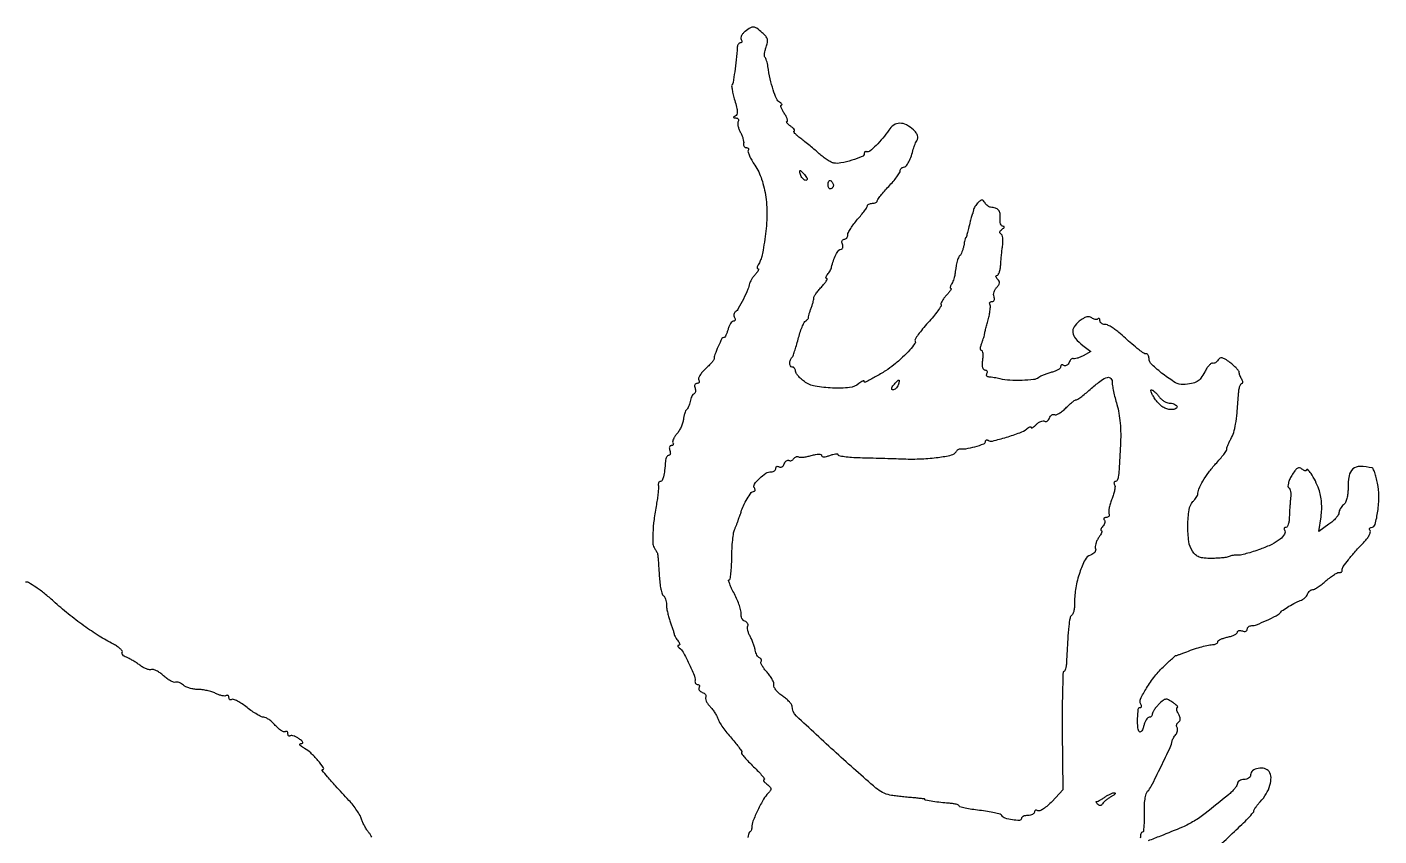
# Model space of a CAD drawing. Extents: x 0 to 866, y 1 to 629.
# Drawn here: x 433.3 to 846.2, y 381.7 to 628.8 of the extents above; entities that cross this region are included whole.
import ezdxf

# ---------------------------------------------------------------- set-up
doc = ezdxf.new("R2010")
doc.units = 0

msp = doc.modelspace()

# ---------------------------------------------------------------- linework, layer by layer
for points in [[(773.428571, 381.157128, -0.034689), (773.477601, 381.862983, -0.052827), (773.626063, 382.458656, -0.06886), (773.843015, 382.868042, -0.241004), (774.100882, 383, 0.374348), (774.359702, 383.225359, 0.013125), (774.519836, 384.652341, 0.018619), (774.60756, 386.468288, 0.011209), (774.583015, 388.62499, -0.018735), (774.591417, 390.914334, -0.0254), (774.781201, 392.973057, -0.026103), (775.105958, 394.618101, -0.135392), (775.55882, 395.415963, 0.079344), (776.676826, 396.958904, 0.003532), (779.622108, 402.879405, 0.003763), (782.466023, 408.811632, 0.072456), (783.058441, 410.76231, -0.070746), (783.167752, 411.126696, -0.021799), (783.431341, 411.637623, -0.021326), (783.779752, 412.190241, -0.021892), (784.171127, 412.706195, 0.064431), (784.50888, 413.240114, 0.063726), (784.701165, 413.84439, 0.069432), (784.725637, 414.424582, 0.114772), (784.569778, 414.887097, -0.103674), (784.417873, 415.307199, -0.09892), (784.443668, 415.760483, -0.096787), (784.643315, 416.176949, -0.094588), (784.986392, 416.49159, 0.132757), (785.364533, 416.894859, 0.124799), (785.499369, 417.443546, 0.085706), (785.370286, 418.159668, 0.035531), (784.967521, 419.060688, -0.02899), (784.623111, 419.804903, -0.05806), (784.457084, 420.430327, -0.103202), (784.482846, 420.844082, -0.337765), (784.687322, 421, 0.530435), (784.779181, 421.135603, 0.09303), (784.579375, 421.450421, 0.036978), (784.045508, 421.943623, 0.015224), (783.255853, 422.533347, 0.029558), (781.926545, 423.351858, 0.153868), (781.090997, 423.510365, 0.143343), (780.283296, 423.166386, 0.024515), (779.033347, 422.033347, 0.022523), (778.254985, 421.181513, 0.026202), (777.597296, 420.303546, 0.026592), (777.126986, 419.51424, 0.121643), (777, 419, -0.09709), (776.925183, 418.618333, -0.097465), (776.711847, 418.29375, -0.09839), (776.393391, 418.076412, -0.101021), (776.019052, 418, 0.199213), (775.59776, 417.825209, 0.054463), (775.138508, 417.251945, 0.04614), (774.715606, 416.428377, 0.034081), (774.398956, 415.45343, -0.027764), (774.108981, 414.520709, -0.057176), (773.762523, 413.840613, -0.105764), (773.421043, 413.506386, -0.351238), (773.129904, 413.539024, -0.180436), (772.582469, 414.743544, -0.023391), (772.517014, 417.617521, -0.020278), (772.700217, 420.451551, -0.383649), (773.309017, 420.999706, 0.161779), (773.563371, 421.084318, 0.190825), (773.695527, 421.299021, 0.124712), (773.671304, 421.628003, 0.058049), (773.488729, 422.018237, -0.254725), (773.403203, 423.579264, -0.026615), (775.214322, 426.915673, -0.030897), (777.763767, 430.545419, -0.033717), (780.673293, 433.722281, -0.003725), (781.984237, 434.954455, -0.005948), (783.124627, 435.985509, -0.001733), (784.123075, 436.860735, -0.229826), (784.275394, 436.901982, 0.128759), (784.439418, 436.913277, 0.002117), (785.315272, 437.212395, 0.00534), (786.334008, 437.577362, 0.003502), (787.5, 438.018501, -0.011434), (789.903989, 438.884686, -0.014787), (792.148543, 439.562791, -0.016461), (794.137991, 440.030501, -0.032261), (795.75, 440.246966, 0.057693), (796.22805, 440.336053, 0.07321), (796.632812, 440.529414, 0.08886), (796.904979, 440.792838, 0.157397), (797, 441.087211, -0.252314), (797.178984, 441.419315, -0.035528), (797.88125, 441.813193, -0.033483), (798.850682, 442.192752, -0.022513), (800, 442.5, 0.02658), (801.149071, 442.817212, 0.038491), (802.11875, 443.226546, 0.043453), (802.808645, 443.662191, 0.234331), (803, 444.04807, -0.202937), (803.122844, 444.338272, -0.141905), (803.440625, 444.506956, -0.092538), (803.925396, 444.51739, -0.050889), (804.5, 444.361626, 0.06502), (805.073899, 444.22328, 0.112257), (805.559375, 444.280284, 0.151946), (805.878743, 444.519085, 0.158089), (806, 444.893011, -0.120863), (806.103571, 445.315219, -0.100724), (806.395494, 445.674822, -0.091674), (806.832111, 445.91636, -0.080791), (807.346362, 446, 0.094975), (808.822573, 446.282958, 0.011684), (811.857942, 447.573917, 0.011587), (814.830894, 449.005141, 0.096819), (816, 449.921665, -0.06471), (816.939421, 450.760132, -0.014832), (818.734509, 451.910155, -0.016052), (820.660614, 452.982513, -0.037323), (822.180825, 453.627574, 0.056599), (822.863717, 453.948869, 0.043406), (823.525884, 454.441469, 0.044503), (824.071019, 455.020224, 0.075175), (824.39944, 455.598542, -0.059889), (824.682563, 456.134437, -0.059784), (825.084767, 456.588322, -0.065503), (825.539585, 456.896449, -0.116682), (825.977273, 457, 0.129171), (826.555016, 457.151787, 0.017708), (827.626824, 457.807813, 0.019373), (828.863398, 458.696981, 0.015278), (830.132279, 459.75, -0.01719), (831.38928, 460.78507, -0.023735), (832.589657, 461.61875, -0.021668), (833.613982, 462.200144, -0.189936), (834.123621, 462.25, 0.11248), (834.457548, 462.231995, 0.133959), (834.742564, 462.364953, 0.125578), (834.933025, 462.632796, 0.092332), (835, 462.992394, -0.151884), (835.324205, 464.035049, -0.015712), (836.866744, 466.131464, -0.01711), (839.026711, 468.695938, -0.009715), (841.803837, 471.65536, 0.032237), (842.641052, 472.63215, 0.044294), (843.250895, 473.614389, 0.051905), (843.575001, 474.466704, 0.206157), (843.49482, 475.008382, -0.07544), (843.333145, 475.387623, -0.152475), (843.349289, 475.708712, -0.187084), (843.536685, 475.921195, -0.120113), (843.859998, 476, 0.340289), (845.048134, 476.914516, 0.029069), (845.865376, 480.931922, 0.034468), (846.205605, 485.542666, 0.053771), (845.797787, 489.5, 0.012629), (845.38151, 491.235695, 0.018962), (844.923436, 492.724104, 0.014278), (844.475323, 493.896676, 0.241376), (844.169015, 494.156524, 0.051312), (840.458288, 494.631444, 0.185774), (838.255531, 493.845794, 0.175592), (837.072868, 491.747237, 0.045032), (836.774144, 487.800904, -0.035135), (836.690252, 486.298795, -0.036573), (836.396593, 484.843747, -0.039219), (835.954071, 483.633921, -0.112728), (835.413799, 482.92846, 0.048562), (834.872838, 482.382745, 0.041607), (834.415304, 481.715128, 0.043612), (834.101668, 481.032112, 0.086037), (834, 480.445649, -0.148216), (833.804233, 479.799744, -0.033189), (833.095241, 478.876598, -0.031658), (832.099029, 477.878757, -0.026042), (830.91997, 476.943014), (827.83994, 474.749839), (828.519204, 479.279495, 0.028318), (828.72072, 481.45825, 0.028866), (828.672658, 483.63179, 0.029691), (828.379719, 485.722777, 0.034737), (827.849234, 487.654575, 0.02984), (826.789929, 490.180395, 0.032409), (825.462453, 492.490473, 0.067587), (824.442082, 493.650743, 0.642837), (824, 493.448984, -0.317523), (823.883673, 493.284273, -0.159193), (823.616132, 493.277518, -0.070718), (823.19537, 493.471352, -0.029966), (822.693214, 493.839646, 0.131177), (821.966812, 494.174427, 0.186777), (821.277449, 494.035904, 0.096224), (820.531237, 493.327434, 0.021482), (819.569154, 491.847782, 0.02912), (818.938768, 490.623027, 0.043951), (818.55103, 489.48834, 0.053407), (818.428859, 488.586949, 0.251493), (818.655119, 488.135691, -0.147772), (818.980769, 487.719638, -0.046673), (819.199254, 486.952359, -0.041964), (819.294688, 486.003604, -0.035861), (819.239112, 485, 0.009826), (819.111026, 483.811522, 0.004694), (818.990807, 482.279688, 0.004651), (818.895114, 480.676859, 0.006603), (818.84212, 479.25, -0.027367), (818.743995, 478.004767, -0.04264), (818.510734, 476.954687, -0.052054), (818.191347, 476.215461, -0.271101), (817.823171, 476, 0.088557), (817.499518, 475.942224, 0.167393), (817.296608, 475.776448, 0.177757), (817.245888, 475.529075, 0.101336), (817.352307, 475.238972, -0.280256), (817.361506, 473.94011, -0.089138), (816.035234, 472.41943, -0.055869), (813.521301, 470.828745, -0.026839), (810, 469.344674, -0.009888), (807.784243, 468.597035, -0.011939), (805.675, 467.986469, -0.01063), (803.88621, 467.555098, -0.075836), (803, 467.498311, 0.034887), (802.352412, 467.509739, 0.026586), (801.646875, 467.435199, 0.027184), (800.990225, 467.293333, 0.055273), (800.5, 467.098914, -0.083997), (799.869072, 466.889554, -0.011831), (798.505014, 466.712424, -0.013221), (796.865864, 466.582609, -0.010898), (795.112814, 466.528605, -0.023002), (792.835086, 466.612909, -0.069185), (791.320924, 466.95332, -0.09234), (790.210238, 467.624314, -0.065883), (789.259183, 468.727189, -0.113543), (788.154208, 471.71781, -0.034165), (787.863969, 476.589897, -0.032872), (788.221635, 481.380463, -0.149939), (789.392581, 483.881303, 0.014173), (789.953634, 484.537732, 0.018409), (790.427449, 485.171383, 0.016269), (790.780204, 485.718457, 0.135383), (790.858442, 486, -0.102731), (791.218914, 487.719338, -0.029113), (792.462534, 490.169897, -0.027901), (794.231644, 492.848966, -0.025674), (796.334719, 495.393277, 0.009397), (797.690761, 496.929182, 0.014183), (798.807486, 498.321128, 0.008882), (799.672032, 499.506875, 0.22291), (799.739789, 499.893277, -0.145086), (799.748298, 500.261551, -0.01639), (800.032995, 501.05615, -0.018763), (800.447334, 501.998254, -0.014209), (800.969207, 503, 0.051048), (801.843916, 505.030922, 0.033048), (802.449175, 507.519253, 0.021817), (802.896049, 510.966701, 0.00654), (803.278098, 516.249226, -0.02024), (803.42168, 517.68617, -0.032066), (803.672465, 518.897344, -0.033744), (803.981366, 519.782553, -0.300219), (804.309017, 519.999226, 0.214684), (804.546793, 520.106526, 0.179827), (804.647235, 520.36696, 0.09961), (804.571194, 520.77034, 0.045242), (804.32433, 521.25, -0.027436), (804.019385, 521.794052, -0.023729), (803.759278, 522.394861, -0.024428), (803.575942, 522.962759, -0.061643), (803.515313, 523.392079, 0.162841), (803.350407, 523.858244, 0.023404), (802.682553, 524.635781, 0.02453), (801.774507, 525.508023, 0.01873), (800.701889, 526.373251, 0.018138), (799.23357, 527.388714, 0.089758), (798.30778, 527.76899, 0.180641), (797.641443, 527.670518, 0.128977), (797.090085, 527.145761, -0.05632), (796.71283, 526.665742, -0.065211), (796.254507, 526.308608, -0.075773), (795.788478, 526.122228, -0.143605), (795.388197, 526.144695, 0.254613), (794.948423, 526.074941, 0.04606), (794.320283, 525.492122, 0.039715), (793.639252, 524.598801, 0.026421), (793, 523.480106, -0.042927), (791.853395, 521.618798, -0.101811), (790.646618, 520.538929, -0.089015), (789.007201, 519.941478, -0.027675), (786.393205, 519.635365, -0.153769), (784.064991, 520.214771, -0.026667), (780.281371, 522.816509, -0.02468), (776.800977, 525.778174, -0.206981), (776, 527.630183, 0.059937), (775.936978, 528.154029, 0.078743), (775.751197, 528.597616, 0.096964), (775.476064, 528.894668, 0.158908), (775.15301, 529, -0.146475), (774.357826, 529.238057, -0.0206), (772.951386, 530.248422, -0.012962), (770.767078, 532.051488, -0.002269), (766.758658, 535.570943, 0.024779), (765.598381, 536.500658, 0.026693), (764.379417, 537.286464, 0.027537), (763.26948, 537.842161, 0.102636), (762.508658, 538, -0.075768), (761.93226, 538.087849, -0.089176), (761.443168, 538.342708, -0.100729), (761.116212, 538.721747, -0.128444), (761, 539.166667, 0.057388), (760.953729, 539.56848, 0.172529), (760.806715, 539.79734, 0.253554), (760.592176, 539.832285, 0.113033), (760.342009, 539.675343, -0.156619), (759.999824, 539.499503, -0.086236), (759.524615, 539.503342, -0.071414), (758.991475, 539.681624, -0.056918), (758.483377, 540.013796, 0.135765), (757.783605, 540.328685, 0.105812), (756.947517, 540.280241, 0.07112), (755.932502, 539.838219, 0.028457), (754.68687, 538.968332, 0.080993), (753.094056, 537.233153, 0.184914), (752.720356, 535.524473, 0.144645), (753.572198, 533.704092, 0.044157), (755.804448, 531.592774), (758.215218, 529.685549), (755.870158, 528.430511, -0.023371), (754.924067, 527.979707, -0.030644), (754.020741, 527.663555, -0.031485), (753.264984, 527.50054, -0.1776), (752.867333, 527.581993, 0.224636), (752.570113, 527.615312, 0.103305), (752.227207, 527.411541, 0.071706), (751.888779, 526.997774, 0.044028), (751.611848, 526.430874, -0.069662), (751.308048, 525.88198, -0.099962), (750.893882, 525.513622, -0.123645), (750.43751, 525.381589, -0.148363), (750.007063, 525.495635, 0.079965), (749.622135, 525.655657, 0.158163), (749.295825, 525.629715, 0.184168), (749.079259, 525.424983, 0.112781), (749, 525.078069, -0.202867), (748.811619, 524.632881, -0.054385), (748.192188, 524.150618, -0.045976), (747.302874, 523.708924, -0.033662), (746.25, 523.381165, 0.019971), (745.108358, 523.059756, 0.017871), (743.952194, 522.637588, 0.018227), (742.941283, 522.183361, 0.051939), (742.289382, 521.772352, -0.140118), (740.749866, 521.143322, -0.018861), (737.227567, 520.89017, -0.02293), (733.47522, 520.934532, -0.044021), (730.5, 521.370994, 0.009483), (729.638389, 521.558859, 0.007568), (728.702976, 521.729633, 0.007661), (727.831864, 521.861393, 0.019105), (727.190983, 521.923489, -0.08459), (726.737691, 522.028268, -0.152213), (726.448037, 522.271275, -0.171097), (726.367351, 522.613211, -0.112063), (726.5, 523, 0.094362), (726.645969, 523.381529, 0.172563), (726.59206, 523.70625, 0.173096), (726.345434, 523.923311, 0.095016), (725.945518, 524, -0.224463), (725.491191, 524.21478, -0.11252), (725.200813, 524.795769, -0.067493), (725.101963, 525.737281, -0.028897), (725.213308, 527, 0.024787), (725.324241, 528.15002, 0.041675), (725.28867, 529.11875, 0.05328), (725.131575, 529.800542, 0.319742), (724.851558, 530, -0.32135), (724.611077, 530.172356, -0.087929), (724.536394, 530.660938, -0.055234), (724.63434, 531.38706, -0.02973), (724.90495, 532.25, 0.006658), (725.232818, 533.148184, 0.008464), (725.510218, 533.985937, 0.006859), (725.720363, 534.692427, 0.067066), (725.764167, 535, -0.055901), (725.805095, 535.34166, -0.00249), (726.08365, 536.500558, -0.004168), (726.433018, 537.873354, -0.002965), (726.846476, 539.406154, 0.016604), (727.221353, 540.963676, 0.021567), (727.454998, 542.412755, 0.019889), (727.547412, 543.61118, 0.148774), (727.403492, 544.156154, -0.117836), (727.297459, 544.47721, -0.186269), (727.377678, 544.75212, -0.154218), (727.640967, 544.937132, -0.076777), (728.047972, 545, 0.145203), (728.445837, 545.118031, 0.152636), (728.705642, 545.432124, 0.118732), (728.778516, 545.908531, 0.070577), (728.649478, 546.471061, -0.099696), (728.536754, 547.137038, -0.062727), (728.660061, 547.919258, -0.059452), (728.987552, 548.692976, -0.066656), (729.478204, 549.335347, 0.043785), (730.08832, 550.062821, 0.127915), (730.314744, 550.671887, 0.151991), (730.197762, 551.248394, 0.071001), (729.735714, 551.864286, -0.040858), (729.364922, 552.301191, -0.117953), (729.215987, 552.666384, -0.253083), (729.299389, 552.899678, -0.184993), (729.561261, 553, 0.262478), (729.943712, 553.215626, 0.051868), (730.292011, 553.954687, 0.042786), (730.561553, 555.004877, 0.02787), (730.699062, 556.25, -0.006895), (730.797644, 557.696309, -0.004516), (730.949278, 559.360269, -0.004542), (731.126405, 560.978933, -0.00869), (731.302957, 562.274321, 0.034927), (731.394987, 563.380391, 0.043318), (731.319276, 564.410134, 0.049068), (731.103273, 565.228597, 0.166805), (730.758394, 565.649321, -0.136647), (730.477353, 565.953665, -0.184984), (730.437314, 566.32239, -0.130356), (730.665294, 566.723426, -0.057525), (731.143237, 567.109687, 0.03192), (731.614282, 567.452125, 0.152705), (731.792912, 567.727581, 0.364954), (731.709911, 567.909699, 0.107799), (731.387513, 567.984687, -0.217421), (730.983286, 568.17595, -0.092173), (730.680169, 568.709244, -0.067123), (730.521064, 569.498273, -0.043594), (730.541747, 570.42976, 0.067431), (730.504864, 571.885894, 0.140289), (730.026526, 572.905277, 0.13806), (729.0748, 573.527337, 0.064433), (727.611803, 573.787271, -0.111316), (727.212813, 573.897209, -0.046274), (726.743592, 574.20669, -0.042757), (726.282939, 574.645408, -0.042713), (725.903444, 575.156231, 0.049689), (725.422208, 575.785507, 0.203195), (724.992026, 575.976428, 0.169338), (724.502544, 575.81491, 0.032807), (723.791641, 575.191641, 0.028426), (723.288089, 574.627329, 0.027039), (722.842701, 574.000357, 0.028084), (722.510858, 573.403518, 0.080286), (722.375, 572.95, -0.01586), (722.31235, 572.567968, -0.017852), (722.227525, 572.205625, -0.017362), (722.134246, 571.904487, -0.08604), (722.048489, 571.75, 0.092289), (721.949191, 571.565774, 0.00607), (721.770993, 570.985937, 0.008633), (721.577749, 570.284301, 0.006334), (721.386797, 569.5, -0.002793), (720.859573, 567.265816, -0.008206), (720.462871, 565.736081, -0.00401), (720.139134, 564.602444, -0.332668), (720.002201, 564.5, 0.341742), (719.931274, 564.445112, 0.003342), (719.763219, 563.778377, 0.009107), (719.584185, 562.985263, 0.005564), (719.400436, 562.04341, -0.02247), (719.174548, 561.063121, -0.025528), (718.869063, 560.148816, -0.025937), (718.533651, 559.408427, -0.113028), (718.224747, 559.04341, 0.104429), (717.924693, 558.700833, 0.031266), (717.621994, 558.072127, 0.02985), (717.362376, 557.30547, 0.02834), (717.190552, 556.5, -0.000125), (717.0547, 555.623422, -0.000089), (716.902124, 554.641711, -0.00009), (716.756277, 553.705506, -0.000192), (716.643212, 552.982419, -0.02961), (716.496948, 552.311652, -0.018686), (716.251458, 551.548604, -0.018753), (715.952806, 550.813993, -0.032496), (715.643643, 550.232419, 0.033719), (715.393641, 549.759349, 0.071795), (715.281363, 549.362023, 0.13871), (715.318563, 549.104754, 0.296109), (715.479938, 549, -0.539266), (715.57526, 548.855036, -0.042904), (715.313471, 548.368013, -0.02876), (714.801066, 547.674715, -0.014012), (714.073536, 546.848556, 0.023629), (713.335168, 545.976855, 0.034245), (712.776542, 545.137206, 0.03663), (712.437958, 544.427916, 0.235652), (712.472894, 544.043859, -0.292289), (712.466162, 543.599849, -0.010788), (711.466421, 542.155552, -0.01661), (710.135831, 540.442039, -0.010544), (708.479657, 538.532915, 0.01149), (706.82619, 536.619612, 0.017994), (705.503524, 534.893079, 0.0125), (704.525994, 533.441695, 0.287908), (704.522608, 532.963419, -0.307593), (704.486692, 532.133348, -0.021082), (702.924638, 530.210423, -0.024945), (700.744214, 527.980839, -0.017393), (698.079479, 525.681678, -0.025789), (695.524387, 523.836134, -0.016762), (692.400582, 521.961723, -0.009158), (689.424074, 520.379382, -0.559718), (689, 520.639529, 0.432694), (688.870087, 520.761544, 0.090586), (688.530183, 520.677152, 0.046013), (688.014975, 520.384891, 0.021193), (687.400625, 519.917526, -0.149047), (684.550814, 518.723354, -0.034781), (679.309952, 518.558963, -0.035962), (674.004919, 519.145261, -0.112591), (670.728945, 520.554326, -0.027607), (669.706144, 521.391005, -0.032234), (668.836784, 522.295646, -0.034031), (668.216547, 523.140921, -0.135791), (668.031425, 523.75, 0.078117), (667.944012, 524.22752, 0.088458), (667.715481, 524.632812, 0.098018), (667.383868, 524.904006, 0.123139), (667, 525, -0.276377), (666.467088, 525.31893, -0.125081), (666.263586, 526.138632, -0.092687), (666.46219, 527.169241, -0.107028), (667.01658, 528, 0.114988), (667.273028, 528.397694, 0.006274), (667.760357, 529.814814, 0.009485), (668.291403, 531.533363, 0.006766), (668.823177, 533.475962, -0.015039), (669.392401, 535.427964, -0.019508), (670.036466, 537.177014, -0.01752), (670.670462, 538.570888, -0.139726), (671.142007, 539.087765, 0.032136), (671.524592, 539.359641, 0.045711), (671.822867, 539.650861, 0.054834), (672.00494, 539.919036, 0.220564), (672.015111, 540.111803, -0.153643), (671.995003, 540.373943, -0.010049), (672.18435, 541.120342, -0.013845), (672.457115, 542.014048, -0.009852), (672.8099, 543, 0.012344), (673.164307, 544.006263, 0.015173), (673.442944, 544.962272, 0.013638), (673.628881, 545.771004, 0.098013), (673.630199, 546.169436, -0.186605), (673.700174, 546.560921, -0.017207), (674.250388, 547.400266, -0.020343), (675.005156, 548.382179, -0.014542), (675.924314, 549.419436, 0.01545), (676.799368, 550.410542, 0.032438), (677.402438, 551.241959, 0.053768), (677.682399, 551.813831, 0.520172), (677.551869, 552, -0.252276), (677.344648, 552.11166, -0.195565), (677.293897, 552.367188, -0.089585), (677.449482, 552.769649, -0.036302), (677.792518, 553.25, 0.025645), (678.204701, 553.801936, 0.02143), (678.585359, 554.426563, 0.021966), (678.884239, 555.029, 0.053694), (679.034764, 555.5, -0.033705), (679.578302, 557.468336, -0.037445), (680.367088, 559.274939, -0.038057), (681.227713, 560.639762, -0.237342), (681.943864, 561, 0.179314), (682.273949, 561.12231, 0.148441), (682.476345, 561.440625, 0.102393), (682.509163, 561.925713, 0.057534), (682.361626, 562.5, -0.06502), (682.22328, 563.073899, -0.112257), (682.280284, 563.559375, -0.151946), (682.519085, 563.878743, -0.158089), (682.893011, 564, 0.122487), (683.315207, 564.105002, 0.100762), (683.674822, 564.400819, 0.091147), (683.916422, 564.843284, 0.079668), (684, 565.364491, -0.119376), (684.17705, 566.095486, -0.021417), (684.876558, 567.322656, -0.022042), (685.841601, 568.718271, -0.018348), (686.984027, 570.114491, 0.009954), (688.128234, 571.465954, 0.013763), (689.096188, 572.725819, 0.010299), (689.843571, 573.802049, 0.142222), (689.984027, 574.25, -0.188785), (690.103295, 574.536501, -0.086143), (690.435933, 574.779688, -0.067037), (690.924781, 574.944703, -0.047956), (691.5, 575, 0.047989), (692.074691, 575.055285, 0.067486), (692.561923, 575.220312, 0.087076), (692.891995, 575.463539, 0.189848), (693.008674, 575.75, -0.156148), (693.15901, 576.201599, -0.009287), (694.040377, 577.361641, -0.01325), (695.170523, 578.717654, -0.00934), (696.508674, 580.183246, 0.013392), (697.845796, 581.671758, 0.017814), (698.974423, 583.097898, 0.015213), (699.821338, 584.326795, 0.144237), (700, 584.933246, -0.095009), (700.078076, 585.340426, -0.096907), (700.301021, 585.686641, -0.098834), (700.633726, 585.918408, -0.103219), (701.024751, 586, 0.232952), (701.752895, 586.358712, 0.040629), (702.60886, 587.682161, 0.038281), (703.402944, 589.477856, 0.03121), (703.978812, 591.5, -0.032894), (704.121465, 591.994602, -0.011589), (704.388396, 592.683339, -0.011447), (704.71764, 593.428983, -0.013174), (705.066434, 594.124133, 0.085791), (705.341472, 594.95344, 0.108973), (705.286788, 595.756143, 0.091733), (704.87926, 596.562282, 0.046087), (704.10478, 597.405175, 0.062028), (701.900422, 598.95132, 0.123976), (699.846247, 599.456358, 0.146561), (698.028222, 598.900614, 0.101103), (696.501854, 597.362485, -0.027369), (694.708006, 594.926634, -0.026591), (692.64249, 592.67655, -0.021111), (690.698126, 590.926837, -0.258617), (689.75, 590.75, 0.109057), (689.464194, 590.779975, 0.139328), (689.220312, 590.67983, 0.132622), (689.05746, 590.461368, 0.094499), (689, 590.16006, -0.308292), (688.399616, 589.278881, -0.018588), (685.21764, 588.162466, -0.025436), (681.898907, 587.317155, -0.095004), (679.755265, 587.297637, -0.073238), (678.899809, 587.587357, -0.022568), (677.713687, 588.263168, -0.022042), (676.438235, 589.149102, -0.022524), (675.255265, 590.137868, 0.007384), (673.991374, 591.26097, 0.004453), (672.461932, 592.556565, 0.004459), (670.918885, 593.817143, 0.00779), (669.615141, 594.830004, -0.014502), (668.56813, 595.666187, -0.032631), (667.837637, 596.371906, -0.06534), (667.507378, 596.847553, -0.549973), (667.615141, 597.031803, 0.398659), (667.762985, 597.182401, 0.159071), (667.669866, 597.485547, 0.055947), (667.245111, 597.964687, 0.021542), (666.55887, 598.531803, -0.018703), (665.86738, 599.096684, -0.047621), (665.424751, 599.568717, -0.133729), (665.303073, 599.862879, -0.451718), (665.42388, 600, 0.422091), (665.607911, 600.189034, 0.073739), (665.512035, 600.734375, 0.043366), (665.163762, 601.54026, 0.021363), (664.591957, 602.5, -0.020744), (664.017951, 603.460726, -0.041486), (663.662159, 604.270123, -0.067563), (663.551755, 604.825286, -0.426446), (663.726947, 605.015313, 0.250441), (663.884678, 605.103664, 0.293281), (663.884485, 605.272407, 0.083592), (663.636718, 605.544573, 0.025111), (663.177682, 605.869024, -0.148833), (662.231594, 606.969223, -0.024475), (661.217023, 609.618029, -0.024733), (660.293274, 612.989905, -0.018461), (659.599085, 616.782748, 0.019035), (659.4304, 617.698466, 0.021449), (659.197682, 618.562399, 0.021301), (658.939139, 619.273741, 0.098868), (658.697762, 619.635571, -0.193298), (658.536578, 620.013105, -0.036512), (658.575821, 620.776414, -0.034239), (658.759014, 621.714728, -0.02552), (659.083173, 622.718763, 0.043311), (659.474426, 624.096202, 0.115552), (659.433947, 625.110263, 0.109929), (658.943902, 626.031316, 0.03712), (657.86632, 627.11594, 0.019038), (656.164551, 628.481932, 0.140462), (655.199687, 628.844238, 0.157632), (654.243956, 628.617857, 0.025775), (652.649862, 627.534731, 0.051392), (651.990867, 626.919531, 0.066971), (651.536829, 626.231513, 0.082587), (651.345923, 625.579361, 0.169997), (651.458879, 625.066535, -0.061685), (651.646433, 624.657972, -0.131349), (651.662279, 624.313295, -0.191599), (651.509943, 624.087669, -0.150705), (651.225684, 624, 0.134914), (650.878118, 623.904478, 0.092076), (650.568407, 623.632812, 0.080101), (650.343299, 623.227762, 0.068568), (650.241235, 622.75, -0.00754), (649.896236, 618.867462, -0.008782), (649.448093, 615.190193, -0.004078), (648.968387, 611.950208, -0.15888), (648.642582, 611.309248, 0.227971), (648.506721, 610.921623, 0.014094), (648.680827, 609.680313, 0.018639), (648.996208, 608.162025, 0.012564), (649.463584, 606.454743, -0.013698), (650.037849, 604.338158, -0.050391), (650.226846, 602.965717, -0.095756), (650.091551, 602.098592, -0.212006), (649.638262, 601.625035, 0.026109), (649.188641, 601.412458, 0.359373), (649.125328, 601.257086, 0.288361), (649.269049, 601.134488, 0.021134), (649.809017, 601.078947, -0.082465), (650.263535, 600.975017, -0.149754), (650.555715, 600.735512, -0.17202), (650.640088, 600.399681, -0.115259), (650.512773, 600.020667, 0.143208), (650.365936, 599.488228, 0.045591), (650.454271, 598.662004, 0.041224), (650.727524, 597.711845, 0.035725), (651.16356, 596.770667, -0.028592), (651.625583, 595.809551, -0.028396), (651.976138, 594.799821, -0.029612), (652.17905, 593.884578, -0.090033), (652.165968, 593.25, 0.086665), (652.152937, 592.772774, 0.113267), (652.310797, 592.367188, 0.124782), (652.614785, 592.097451, 0.119942), (653.01518, 592, -0.081065), (653.398045, 591.937515, -0.159456), (653.642851, 591.755321, -0.1834), (653.712649, 591.4842, -0.111149), (653.603243, 591.16705, 0.219508), (653.539038, 590.640832, 0.025668), (653.969188, 589.5052, 0.026971), (654.658083, 588.140008, 0.018898), (655.57191, 586.679363, -0.070462), (657.687509, 582.367712, -0.044971), (658.938642, 576.915913, -0.040446), (659.281195, 570.677496, -0.032758), (658.668596, 564, -0.004476), (658.113265, 560.683958, -0.019595), (657.69117, 558.742345, -0.032736), (657.24719, 557.396717, -0.04359), (656.662863, 556.25, 0.039855), (656.413884, 555.770269, 0.086615), (656.321093, 555.367188, 0.163803), (656.393343, 555.107405, 0.248645), (656.595971, 555, -0.432825), (656.73362, 554.853375, -0.099857), (656.635016, 554.485937, -0.047432), (656.284815, 553.922394, -0.021189), (655.726247, 553.25, 0.021528), (655.109543, 552.506601, 0.022201), (654.56574, 551.720312, 0.022603), (654.157526, 550.999815, 0.082251), (653.999544, 550.5, -0.067663), (653.502849, 548.753862, -0.012998), (652.102853, 545.766529, -0.010425), (650.556404, 542.832664, -0.116406), (649.673988, 541.861803, 0.113295), (649.371627, 541.533214, 0.095338), (649.218866, 541.084485, 0.089231), (649.238851, 540.584702, 0.084102), (649.430902, 540.111803, -0.070616), (649.617125, 539.686344, -0.145739), (649.610699, 539.326592, -0.189598), (649.418046, 539.08935, -0.129212), (649.078069, 539, 0.189922), (648.634611, 538.825252, 0.058024), (648.159277, 538.265625, 0.048811), (647.727259, 537.456976, 0.036821), (647.410644, 536.5, -0.023748), (647.121327, 535.542344, -0.03466), (646.769996, 534.734375, -0.037325), (646.40984, 534.152283, -0.23998), (646.11083, 534, 0.285211), (645.563743, 533.660297, 0.009257), (644.4107, 531.217085, 0.015586), (643.406955, 528.783953, 0.086303), (643.143501, 527.398501, -0.168206), (643.027173, 527.078853, -0.010481), (642.366725, 526.299941, -0.014559), (641.516967, 525.393906, -0.010229), (640.511182, 524.422783, 0.030235), (639.551339, 523.418821, 0.043126), (638.838899, 522.413001, 0.050735), (638.440681, 521.541725, 0.223854), (638.50273, 520.995583, -0.094219), (638.64818, 520.615732, -0.172445), (638.594774, 520.292453, -0.173212), (638.349651, 520.076368, -0.095161), (637.952028, 520, 0.140985), (637.552834, 519.885156, 0.152578), (637.290338, 519.578353, 0.120928), (637.213287, 519.113391, 0.072613), (637.336834, 518.564608, -0.057223), (637.484259, 517.992227, -0.077234), (637.475505, 517.458446, -0.096882), (637.318118, 517.044982, -0.166584), (637.035426, 516.814608, 0.14095), (636.684085, 516.556444, 0.045244), (636.3332, 516.004916, 0.040999), (636.035188, 515.28857, 0.035794), (635.841603, 514.5, -0.027807), (635.657442, 513.694505, -0.029197), (635.387307, 512.927784, -0.030505), (635.077137, 512.298762, -0.102452), (634.774761, 511.956286, 0.123063), (634.476772, 511.589736, 0.028995), (634.18185, 510.850754, 0.02814), (633.933254, 509.936475, 0.024461), (633.774761, 508.956286, -0.049159), (633.545182, 507.877246, -0.030144), (633.076806, 506.662985, -0.030043), (632.461742, 505.505628, -0.046399), (631.78458, 504.598556, 0.035109), (631.166437, 503.808342, 0.046267), (630.727119, 503.006398, 0.054152), (630.510063, 502.305957, 0.18866), (630.593597, 501.848556, -0.098518), (630.714351, 501.524975, -0.175785), (630.662114, 501.249263, -0.1697), (630.442667, 501.064674, -0.091036), (630.090402, 501, 0.172457), (629.747127, 500.877971, 0.149855), (629.53372, 500.559375, 0.105471), (629.493584, 500.074174, 0.059765), (629.638374, 499.5, -0.051111), (629.793861, 498.925406, -0.092884), (629.782662, 498.440625, -0.142188), (629.612825, 498.122836, -0.202059), (629.321275, 498, 0.180696), (628.970443, 497.868933, 0.082064), (628.653075, 497.485937, 0.065368), (628.415207, 496.919629, 0.048499), (628.300134, 496.25, -0.010063), (628.030502, 493.371139, -0.032663), (627.689544, 491.484737, -0.051328), (627.273413, 490.332889, -0.287974), (626.743359, 490, 0.161384), (626.445273, 489.901214, 0.121212), (626.223962, 489.632812, 0.094169), (626.116069, 489.228051, 0.063729), (626.14218, 488.75, -0.062313), (626.184675, 488.010314, -0.009654), (626.057801, 486.545313, -0.010635), (625.836866, 484.814525, -0.009071), (625.532159, 483, 0.015138), (624.814271, 478.382679, 0.0217), (624.480947, 474.254815, 0.020343), (624.492583, 470.930151, 0.15895), (625.029986, 469.5, -0.0275), (625.342436, 469.062078, -0.024138), (625.619923, 468.573438, -0.024877), (625.827218, 468.107312, -0.064039), (625.914963, 467.75, 0.001352), (625.950435, 467.444529, 0.001458), (625.986696, 467.146875, 0.001375), (626.019256, 466.891655, 0.007006), (626.039746, 466.75, -0.022848), (626.061521, 466.556352, -0.00018), (626.16434, 464.999052, -0.00066), (626.279265, 463.212742, -0.000424), (626.408083, 461.14039, 0.015502), (626.602279, 459.040886, 0.021161), (626.915359, 457.16705, 0.018619), (627.289706, 455.670436, 0.173941), (627.673557, 455.14039, -0.112335), (628.032537, 454.753096, -0.04656), (628.332327, 454.100614, -0.042966), (628.535028, 453.312563, -0.042732), (628.600555, 452.5, 0.038025), (628.670014, 451.524314, 0.015247), (628.906562, 450.20625, 0.014984), (629.248932, 448.795182, 0.01832), (629.656164, 447.5, -0.003501), (630.080525, 446.278115, -0.003841), (630.474531, 445.0875, -0.00359), (630.796212, 444.064725, -0.019248), (630.945867, 443.5, 0.051556), (631.103819, 443.029019, 0.021111), (631.408952, 442.426562, 0.02062), (631.793872, 441.801925, 0.024811), (632.207482, 441.25, -0.040685), (632.544858, 440.768724, -0.100444), (632.68387, 440.362689, -0.205238), (632.609858, 440.100586, -0.22183), (632.372445, 439.984687, 0.125007), (632.125764, 439.917405, 0.315995), (632.050031, 439.758058, 0.152974), (632.172035, 439.519094, 0.040401), (632.5, 439.234687, -0.107861), (633.696845, 437.87634, -0.014169), (635.479743, 434.443746, -0.013479), (637.07287, 430.911989, -0.121681), (637.33193, 429.25, 0.074631), (637.361314, 428.772385, 0.095353), (637.532896, 428.367188, 0.110971), (637.817457, 428.097231, 0.135325), (638.170128, 428, -0.108995), (638.487823, 427.929913, -0.182314), (638.677063, 427.737031, -0.161178), (638.704886, 427.446847, -0.082576), (638.564761, 427.104785, 0.167719), (638.477508, 426.716845, 0.120855), (638.631568, 426.296958, 0.092131), (639.014336, 425.906882, 0.061252), (639.569126, 425.611848, -0.058319), (640.125976, 425.31988, -0.089075), (640.513872, 424.938368, -0.119157), (640.675871, 424.531384, -0.175571), (640.597962, 424.158507, 0.196449), (640.520331, 423.694056, 0.053025), (640.765902, 422.973095, 0.045283), (641.245431, 422.144724, 0.033706), (641.912245, 421.324569, -0.026874), (642.663067, 420.42642, -0.020052), (643.394802, 419.362463, -0.020399), (644.004738, 418.301047, -0.042752), (644.371088, 417.423125, 0.061423), (644.828102, 416.433337, 0.014512), (645.833952, 414.912325, 0.014724), (647.101524, 413.219573, 0.014031), (648.486368, 411.576278, -0.010785), (649.797181, 410.041166, -0.017645), (650.832162, 408.679407, -0.011815), (651.592969, 407.545515, -0.351697), (651.557831, 407.224498, 0.378183), (651.538278, 406.910967, 0.010663), (652.459267, 405.77708, 0.01668), (653.687239, 404.423666, 0.010042), (655.227653, 402.89822, -0.010847), (656.736298, 401.399417, -0.021477), (657.853656, 400.13576, -0.025311), (658.534425, 399.202996, -0.584518), (658.412767, 398.968197, 0.345028), (658.243611, 398.825919, 0.194915), (658.293782, 398.547029, 0.065744), (658.662853, 398.103743, 0.024077), (659.289469, 397.579094, -0.029744), (660.212387, 396.788406, -0.165687), (660.506086, 396.216675, -0.192748), (660.367129, 395.635439, -0.042502), (659.69326, 394.836117, 0.066653), (658.272805, 392.976451, 0.017685), (656.531857, 389.663309, 0.016075), (655.033251, 386.273892, 0.096335), (654.666667, 384.38889, -0.040097), (654.623951, 383.857088, -0.059401), (654.495312, 383.407986, -0.078124), (654.306547, 383.102547, -0.218717), (654.083333, 383, 0.305782), (653.849339, 382.842137, 0.033335), (653.636013, 382.192187, 0.031776), (653.467985, 381.303979, 0.019931)], [(538.588549, 381.342116, 0.053913), (538.238907, 382.097213, 0.044694), (537.716242, 382.813013, -0.035649), (537.096872, 383.629857, -0.01999), (536.458601, 384.700676, -0.019865), (535.897416, 385.839601, -0.030436), (535.512762, 386.870139, 0.054827), (535.022145, 388.011629, 0.018966), (534.077888, 389.540051, 0.018581), (532.901355, 391.158832, 0.020529), (531.644482, 392.630922, -0.001929), (527.585171, 397.042027, -0.007436), (525.115245, 399.82901, -0.0053), (523.479423, 401.772363, -0.633896), (523.586827, 402, 0.603776), (523.873412, 402.544595, 0.024572), (522.164877, 404.78693, 0.025719), (519.96564, 407.139792, 0.067564), (518.106731, 408.503091, -0.022207), (517.194514, 409.052718, -0.077488), (516.689059, 409.515491, -0.31367), (516.669902, 409.801491, -0.255876), (516.94113, 409.959962, 0.080022), (517.48628, 410.063381, 0.40772), (517.607655, 410.315079, 0.137958), (517.326882, 410.726235, 0.016524), (516.452158, 411.411324, 0.032355), (515.657404, 411.917028, 0.04143), (514.865472, 412.26991, 0.046728), (514.183801, 412.438884, 0.177626), (513.761028, 412.352307, -0.128209), (513.471799, 412.263299, -0.189376), (513.223552, 412.348551, -0.146462), (513.05619, 412.606909, -0.071111), (513, 413, 0.08167), (512.936225, 413.387836, 0.160153), (512.750512, 413.635419, 0.182969), (512.474095, 413.705319, 0.110275), (512.150679, 413.593125, -0.23791), (511.68205, 413.552516, -0.04868), (510.921027, 413.946764, -0.041576), (510.040449, 414.627889, -0.028413), (509.157293, 415.534108, 0.028869), (508.235868, 416.477873, 0.031925), (507.24087, 417.275644, 0.033712), (506.313973, 417.837067, 0.11987), (505.644118, 418, -0.113631), (504.89408, 418.172685, -0.018707), (503.573675, 418.876959, -0.019735), (502.057028, 419.842392, -0.016294), (500.51838, 420.985394, 0.019001), (499.015152, 422.089506, 0.027756), (497.606503, 422.933907, 0.026621), (496.431111, 423.47479, 0.237211), (495.880875, 423.426377, -0.104944), (495.545232, 423.305964, -0.180045), (495.258757, 423.370309, -0.16445), (495.066563, 423.614102, -0.085612), (495, 424, 0.078292), (494.938633, 424.389508, 0.156129), (494.758626, 424.640434, 0.185296), (494.491016, 424.715164, 0.115371), (494.1783, 424.610195, -0.155346), (493.703937, 424.491419, -0.036669), (492.884661, 424.603688, -0.034307), (491.918222, 424.879581, -0.027988), (490.9283, 425.301178, 0.03861), (489.781883, 425.760938, 0.021719), (488.332063, 426.147846, 0.021569), (486.825737, 426.412976, 0.032786), (485.5, 426.5, -0.038165), (484.251196, 426.595461, -0.033932), (482.979967, 426.880301, -0.03553), (481.869496, 427.297392, -0.082243), (481.133929, 427.794643, 0.050378), (480.528724, 428.262301, 0.05027), (479.8418, 428.599871, 0.054924), (479.179374, 428.766596, 0.11515), (478.653505, 428.717835, -0.168121), (478.060771, 428.724578, -0.037862), (477.126368, 429.142068, -0.035187), (476.065933, 429.816133, -0.027835), (475.019576, 430.683644, 0.030841), (473.967934, 431.544931, 0.038642), (472.891686, 432.200802, 0.042635), (471.938097, 432.587043, 0.16795), (471.313824, 432.566328, -0.139583), (470.699922, 432.5118, -0.04295), (469.796401, 432.766369, -0.039218), (468.786765, 433.2403, -0.034215), (467.813824, 433.885659, 0.016865), (466.795135, 434.613448, 0.013308), (465.647005, 435.333283, 0.013517), (464.543971, 435.945019, 0.032196), (463.686618, 436.32272, -0.048899), (463.030429, 436.638332, -0.078962), (462.55883, 437.038491, -0.112489), (462.338937, 437.455221, -0.206635), (462.39379, 437.828148, 0.299264), (462.381613, 438.263101, 0.052958), (461.819324, 438.910225, 0.042227), (460.898701, 439.632439, 0.025886), (459.707172, 440.329045, -0.021232), (455.34612, 442.824508, -0.015024), (450.664974, 445.974029, -0.014373), (445.929083, 449.582004, -0.014282), (441.398009, 453.463521, 0.015226), (438.668214, 455.793066, 0.020489), (436.052509, 457.72044, 0.016436), (433.802553, 459.134773, 0.208053), (432.831122, 459.25, -0.173387)], [(796.986704, 378.353715, 0.001913), (802.056575, 383.061797, 0.006114), (804.334303, 385.246119, 0.009293), (806.254119, 387.204258, 0.004556), (807.822555, 388.895239, 0.186805), (808, 389.35361, -0.133054), (808.108735, 389.754989, -0.018825), (808.572436, 390.483623, -0.020352), (809.202532, 391.320962, -0.016058), (809.94872, 392.175332, 0.053248), (811.772426, 394.606299, 0.062706), (812.924017, 397.241564, 0.073998), (813.260906, 399.649406, 0.159562), (812.669656, 401.403142, 0.173551), (811.291379, 402.317, 0.10533), (809.314389, 402.380136, 0.117068), (807.631043, 401.646423, 0.235906), (807, 400.383369, -0.143115), (806.845846, 399.855833, -0.099595), (806.4125, 399.406365, -0.084175), (805.76449, 399.103532, -0.067406), (805, 399, 0.060455), (804.232978, 398.906919, 0.077762), (803.578714, 398.632812, 0.094679), (803.134817, 398.226888, 0.15557), (802.97009, 397.75, -0.13231), (802.785943, 397.126123, -0.030318), (802.149939, 396.217542, -0.029298), (801.263511, 395.226869, -0.024918), (800.22009, 394.28844, -0.003868), (793.179192, 388.653761, -0.030489), (789.742874, 386.27135, -0.035823), (786.239197, 384.475514, -0.006475), (779.464286, 381.697949, -0.004627), (775.706751, 380.254028, -0.067165)]]:
    msp.add_lwpolyline(points, format="xyb")
for points in [[(671, 583.5, -0.035237), (671.42795, 582.903434, -0.100348), (671.603286, 582.425778, -0.22275), (671.515803, 582.128897, -0.214681), (671.229434, 582, -0.125677), (670.798443, 582.11007, -0.064053), (670.343184, 582.440625, -0.05745), (669.934012, 582.926337, -0.054778), (669.638374, 583.5, -0.019009), (669.442315, 584.075405, -0.034664), (669.333541, 584.559375, -0.044074), (669.311504, 584.904913, -0.407084), (669.40894, 585, -0.176553), (669.604143, 584.928855, -0.014236), (670.019109, 584.559375, -0.017822), (670.49792, 584.074599, -0.012711)], [(679.457295, 581.069098, -0.108373), (679.598899, 580.665803, -0.099685), (679.565079, 580.22714, -0.095498), (679.360589, 579.820631, -0.090427), (679.016312, 579.510081, -0.136093), (678.63036, 579.397824, -0.190788), (678.298542, 579.524436, -0.140899), (678.074611, 579.890269, -0.067432), (678, 580.440983, -0.039415), (678.085158, 581.519563, -0.25701), (678.407182, 581.933879, -0.315493), (678.86686, 581.838655, -0.050477)], [(764.782778, 520.25, 0.053569), (764.835669, 519.271241, 0.010653), (765.153886, 517.545313, 0.011162), (765.614277, 515.542583, 0.010187), (766.176616, 513.5, -0.02995), (766.788875, 510.874999, -0.020895), (767.175573, 507.858048, -0.019249), (767.332368, 504.538847, -0.01593), (767.250445, 501, -0.001031), (766.831188, 493.660891, -0.019633), (766.605707, 491.376503, -0.080845), (766.288935, 490.348775, -0.284977), (765.726697, 490, 0.139779), (765.454059, 489.922263, 0.1912), (765.303662, 489.71918, 0.138398), (765.308438, 489.410057, 0.065864), (765.472795, 489.044018, -0.154653), (765.617258, 488.470365, -0.030329), (765.48746, 487.401239, -0.029565), (765.174438, 486.125251, -0.023658), (764.693042, 484.794018, 0.022218), (764.199445, 483.441237, 0.02492), (763.849062, 482.10043, 0.025299), (763.667791, 480.941762, 0.107982), (763.744564, 480.25, -0.09518), (763.80976, 479.773118, -0.133553), (763.675486, 479.367188, -0.139597), (763.360248, 479.097102, -0.108171), (762.916667, 479, 0.052622), (762.482122, 478.954139, 0.158261), (762.227139, 478.806715, 0.258618), (762.177565, 478.591616, 0.12712), (762.324657, 478.342009, -0.171918), (762.492554, 477.989854, -0.082297), (762.462194, 477.483088, -0.066538), (762.246292, 476.904134, -0.050768), (761.868879, 476.342009, 0.028513), (761.488365, 475.826338, 0.066473), (761.28178, 475.394215, 0.148875), (761.276926, 475.118719, 0.334954), (761.434259, 475, -0.436994), (761.581947, 474.840456, -0.071466), (761.478786, 474.378777, -0.041768), (761.15287, 473.697149, -0.020382), (760.632143, 472.885198, 0.040599), (760.102129, 471.980316, 0.041935), (759.731958, 471.011254, 0.045582), (759.560848, 470.121348, 0.116844), (759.64776, 469.475539, -0.154217), (759.680598, 468.932379, -0.105373), (759.406562, 468.373115, -0.085693), (758.862564, 467.882106, -0.064074), (758.128911, 467.540915, 0.201734), (756.452528, 466.113209, 0.035426), (754.818753, 462.209773, 0.037308), (753.62425, 457.550952, 0.04852), (753.274843, 453.162023, -0.025689), (753.229932, 451.835574, -0.031543), (753.046881, 450.610107, -0.033004), (752.767665, 449.629228, -0.15165), (752.416667, 449.162023, 0.191172), (751.861251, 448.290778, 0.019341), (751.484237, 445.814184, 0.014055), (751.148062, 441.835081, 0.00284), (750.789991, 434.75, -0.022632), (750.694811, 433.696147, -0.035691), (750.508553, 432.807813, -0.039997), (750.269183, 432.167955, -0.29104), (750.005082, 432, 0.404728), (749.738392, 431.741837, 0.001309), (749.587228, 426.683546, 0.005711), (749.494709, 420.84128, 0.003425), (749.511635, 413.901432), (749.679773, 395.802864), (746.388066, 392.312638, -0.023642), (745.050788, 391.022685, -0.035081), (743.755395, 390.037961, -0.038122), (742.655492, 389.43187, -0.250291), (742.04818, 389.470223, 0.07777), (741.647425, 389.638879, 0.155478), (741.307903, 389.616653, 0.185637), (741.082876, 389.410792, 0.116207), (741, 389.059017, -0.182172), (740.847664, 388.654781, -0.09101), (740.4125, 388.311086, -0.070927), (739.765275, 388.07823, -0.050979), (739, 388, 0.044733), (738.234423, 387.93137, 0.064589), (737.5875, 387.725702, 0.084491), (737.1502, 387.423056, 0.201884), (737, 387.066221, -0.411234), (736.431106, 386.491503, -0.040592), (734.290823, 386.643621, -0.039504), (732.050211, 387.170752, -0.178664), (731.009637, 387.984407, 0.186709), (730.518573, 388.356211, 0.012829), (728.800721, 388.800767, 0.016909), (726.667018, 389.219446, 0.011822), (724.238338, 389.552545, -0.009791), (721.846746, 389.870664, -0.01592), (719.832512, 390.24481, -0.009751), (718.222519, 390.630276, -0.341491), (718, 390.918087, 0.308243), (717.81815, 391.185038, 0.030939), (717.045313, 391.435101, 0.030375), (715.995637, 391.637347, 0.019046), (714.75, 391.751671, -0.015924), (712.451385, 391.948177, -0.013049), (710.010969, 392.300117, -0.00507), (707.728905, 392.714118, -0.359709), (707.5, 392.991129, 0.380472), (707.443681, 393.054428, 0.000988), (706.178125, 393.200077, 0.004951), (704.72547, 393.349799, 0.002982), (703, 393.500014, -0.004473), (701.158206, 393.665893, -0.004665), (699.345327, 393.862628, -0.004492), (697.781837, 394.061332, -0.020382), (696.877709, 394.222267, -0.124835), (692.577655, 396.381172, -0.006009), (680.478837, 407.115309, -0.004319), (668.298813, 418.379566, -0.206156), (666.997125, 421.381173, 0.157895), (666.816209, 421.934929, 0.03218), (666.148477, 422.738527, 0.030978), (665.215756, 423.60955, 0.024756), (664.11215, 424.430835, -0.035496), (663.024838, 425.276845, -0.042721), (662.139308, 426.221289, -0.047939), (661.558586, 427.123279, -0.156751), (661.443296, 427.814611, 0.122931), (661.371197, 428.541204, 0.03624), (660.915475, 429.572785, 0.033988), (660.215181, 430.698792, 0.030778), (659.347007, 431.759583, -0.024676), (658.49793, 432.771606, -0.035458), (657.859099, 433.751284, -0.038514), (657.478712, 434.580784, -0.230598), (657.524966, 435.040396, 0.115298), (657.634667, 435.367057, 0.127005), (657.582174, 435.696001, 0.117819), (657.370995, 435.976428, 0.090288), (657.03515, 436.16459, -0.13298), (656.636746, 436.434243, -0.050486), (656.248627, 436.988973, -0.045451), (655.92771, 437.709981, -0.04139), (655.730022, 438.5, 0.03203), (655.516114, 439.428199, 0.015705), (655.132094, 440.579508, 0.015512), (654.656538, 441.755191, 0.021737), (654.154859, 442.770667, -0.031972), (653.717219, 443.704124, -0.038374), (653.432692, 444.631224, -0.042072), (653.323005, 445.427027, -0.152785), (653.448012, 445.915882, 0.155558), (653.541922, 446.291596, 0.122862), (653.414128, 446.693017, 0.097007), (653.07437, 447.060576, 0.066313), (652.573662, 447.33336, -0.10459), (652.052323, 447.671085, -0.078831), (651.648888, 448.224164, -0.075124), (651.421842, 448.902688, -0.079836), (651.412308, 449.603473, 0.096971), (651.367621, 450.541404, 0.021341), (650.914314, 452.096606, 0.021437), (650.224662, 453.879123, 0.019168), (649.361037, 455.665328, -0.012233), (648.528252, 457.328503, -0.022437), (647.945343, 458.727084, -0.021656), (647.610999, 459.782739, -0.493071), (647.778135, 460.00134, 0.368747), (648.067128, 460.24894, 0.010483), (648.303128, 461.988215, 0.016549), (648.479903, 464.171131, 0.010018), (648.551662, 466.763287, -0.011362), (648.634708, 469.497357, -0.012742), (648.841352, 472.121956, -0.012082), (649.127276, 474.339741, -0.064272), (649.465295, 475.511947, 0.004326), (649.810792, 476.328077, 0.004553), (650.136152, 477.136322, 0.004364), (650.404303, 477.83834, 0.020364), (650.538633, 478.25, -0.01131), (650.637823, 478.573729, -0.008412), (650.761349, 478.926563, -0.008512), (650.889189, 479.255574, -0.019007), (651, 479.5, 0.020802), (651.109771, 479.744461, 0.00937), (651.234243, 480.073437, 0.009258), (651.352917, 480.426271, 0.012471), (651.446359, 480.75, -0.046867), (652.116952, 482.588636, -0.024941), (653.264948, 484.724067, -0.017625), (654.510756, 486.63228, -0.243965), (655.219532, 487, 0.146698), (655.507125, 487.086234, 0.191587), (655.662916, 487.30934, 0.133872), (655.650939, 487.649732, 0.063144), (655.4672, 488.053072, -0.299613), (655.500239, 489.206802, -0.049574), (657.024099, 490.980058, -0.04956), (658.997764, 492.520666, -0.141878), (660.65301, 493, 0.077092), (661.167603, 493.079816, 0.08987), (661.604322, 493.311086, 0.100771), (661.896272, 493.65514, 0.126365), (662, 494.059017, -0.110022), (662.078957, 494.413498, -0.182842), (662.295825, 494.624118, -0.160356), (662.622228, 494.653933, -0.081847), (663.007063, 494.495635, 0.148363), (663.43751, 494.381589, 0.123645), (663.893882, 494.513622, 0.099962), (664.308048, 494.88198, 0.069662), (664.611848, 495.430874, -0.056149), (664.901543, 495.98925, -0.086703), (665.276661, 496.380977, -0.117611), (665.674041, 496.548957, -0.181806), (666.035686, 496.477945, 0.124203), (666.399879, 496.362714, 0.10078), (666.806602, 496.420689, 0.090585), (667.193884, 496.644053, 0.07851), (667.5, 497, -0.074772), (667.803177, 497.357876, -0.088637), (668.182357, 497.586135, -0.100675), (668.576847, 497.651575, -0.130048), (668.926726, 497.545286, 0.141984), (669.417559, 497.408655, 0.023583), (670.406697, 497.465837, 0.024247), (671.596699, 497.649814, 0.019359), (672.857628, 497.959168, -0.021867), (674.134543, 498.265664, -0.048335), (675.131201, 498.360884, -0.078411), (675.78016, 498.257589, -0.324867), (676, 497.954945, 0.302412), (676.190196, 497.669239, 0.103907), (676.702709, 497.571177, 0.059255), (677.499297, 497.680504, 0.027146), (678.5, 498, -0.024062), (679.459006, 498.31271, -0.044344), (680.265849, 498.458247, -0.064938), (680.822809, 498.436033, -0.365081), (681.000762, 498.225249, 0.363482), (681.248359, 497.930287, 0.010529), (682.983889, 497.660618, 0.016592), (685.163056, 497.442166, 0.010074), (687.750762, 497.321535, -0.000493), (690.805996, 497.23773, -0.000298), (694.426786, 497.132677, -0.000298), (698.0239, 497.024019, -0.000523), (701, 496.929226, 0.018055), (706.579683, 496.947189, 0.024096), (711.626038, 497.389918, 0.02149), (715.66835, 498.11992, 0.201561), (717.076745, 499.124175, -0.04681), (717.372087, 499.515006, -0.053327), (717.723473, 499.825421, -0.060938), (718.075543, 500.01561, -0.14368), (718.370015, 500.041638, 0.094793), (720.073089, 500.027626, 0.022823), (722.836003, 500.664154, 0.015815), (725.529666, 501.508327, 0.319079), (726, 502.170308, -0.098324), (726.063919, 502.49221, -0.175643), (726.243603, 502.689085, -0.169859), (726.512763, 502.728877, -0.091212), (726.829285, 502.605507, 0.202147), (728.194666, 502.392643, 0.011178), (732.451918, 503.55538, 0.016111), (736.581066, 504.929192, 0.085033), (738.641054, 506.117065, -0.028777), (739.163238, 506.50196, -0.06724), (739.60081, 506.709766, -0.150793), (739.879623, 506.712488, -0.33173), (740, 506.551016, 0.43801), (740.136298, 506.425279, 0.108093), (740.464307, 506.525275, 0.047876), (740.97311, 506.878572, 0.020699), (741.58062, 507.437763, -0.044715), (742.253861, 508.00027, -0.056148), (742.969075, 508.385882, -0.067), (743.618039, 508.550553, -0.168641), (744.087683, 508.445809, 0.161915), (744.487494, 508.351128, 0.121913), (744.917564, 508.498986, 0.094438), (745.314381, 508.87772, 0.063582), (745.611848, 509.430874, -0.060629), (745.906231, 509.986102, -0.091497), (746.294496, 510.369954, -0.120529), (746.711651, 510.525686, -0.169334), (747.096403, 510.44042, 0.231733), (747.601701, 510.390666, 0.042653), (748.472918, 510.803519, 0.038032), (749.494231, 511.507974, 0.026395), (750.537072, 512.446163, -0.012781), (751.566617, 513.424378, -0.017342), (752.54768, 514.25004, -0.014338), (753.392709, 514.874281, -0.152787), (753.795455, 515.000782, 0.154819), (754.229973, 515.139161, 0.007785), (755.447963, 516.02923, 0.011884), (756.874148, 517.160095, 0.008272), (758.431653, 518.500782, -0.020901), (761.326088, 520.867719, -0.094006), (763.280242, 521.826711, -0.289254), (764.354075, 521.501134, -0.19396)], [(699.361626, 519.5, -0.054778), (699.065988, 518.926337, -0.05745), (698.656816, 518.440625, -0.064053), (698.201557, 518.11007, -0.125677), (697.770566, 518, -0.214681), (697.484197, 518.128897, -0.22275), (697.396714, 518.425778, -0.100348), (697.57205, 518.903434, -0.035237), (698, 519.5, -0.012711), (698.50208, 520.074599, -0.017822), (698.980891, 520.559375, -0.014236), (699.395857, 520.928855, -0.176553), (699.59106, 521, -0.407084), (699.688496, 520.904913, -0.044074), (699.666459, 520.559375, -0.034664), (699.557685, 520.075405, -0.019009)], [(779, 516, 0.050628), (779.678831, 515.234852, 0.045009), (780.523388, 514.5875, 0.047617), (781.398307, 514.144329, 0.093696), (782.161742, 514, -0.052532), (782.865597, 513.925845, -0.048586), (783.558198, 513.70625, -0.051968), (784.138492, 513.383201, -0.1017), (784.5, 513, -0.247469), (784.52628, 512.616303, -0.16743), (784.22161, 512.288336, -0.085793), (783.558336, 512.069079, -0.03704), (782.627111, 512, -0.079917), (781.417306, 512.194611, -0.064144), (780.226704, 512.765491, -0.055922), (779.079596, 513.70636, -0.038356), (778, 515, -0.017697), (777.239851, 516.151709, -0.03557), (776.740222, 517.11875, -0.055066), (776.536029, 517.788914, -0.469721), (776.711147, 518, -0.147878), (777.130317, 517.873256, -0.032735), (777.733023, 517.4125, -0.031311), (778.385941, 516.765622, -0.025736)], [(764.5, 393.805055, 0.022371), (763.682359, 393.29177, 0.019845), (762.879419, 392.687677, 0.020313), (762.200254, 392.085594, 0.055841), (761.791641, 391.593822, -0.072992), (761.434327, 391.192506, -0.161718), (761.057833, 391.043459, -0.162962), (760.669013, 391.149727, -0.074393), (760.274974, 391.508359, -0.012388), (759.989895, 391.876349, -0.037141), (759.821028, 392.145639, -0.173906), (759.805096, 392.257493, -0.502498), (759.864695, 392.285305, 0.225678), (760.122756, 392.272198, 0.018055), (760.760076, 392.563931, 0.021625), (761.523772, 392.989739, 0.014786), (762.353868, 393.535305, -0.021762), (763.229863, 394.093699, -0.023233), (764.132565, 394.560813, -0.023618), (764.941152, 394.887375, -0.091806), (765.472506, 394.969591, -0.305297), (765.649708, 394.842494, -0.26917), (765.610674, 394.614965, -0.068595), (765.203374, 394.244525, -0.021307)]]:
    msp.add_lwpolyline(points, format="xyb", close=True)

doc.saveas('drawing.dxf')
